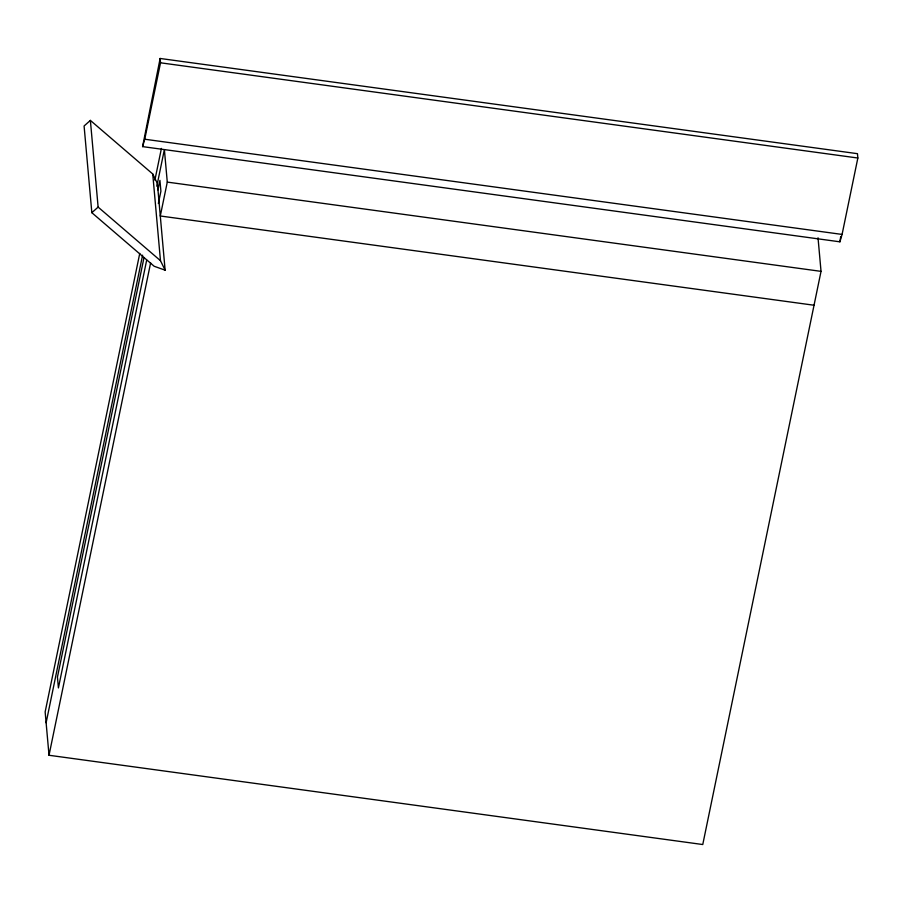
<?xml version="1.0" encoding="UTF-8"?>
<svg xmlns="http://www.w3.org/2000/svg" width="903" height="903" viewBox="0 0 903 903"><rect width="100%" height="100%" fill="white"/><g stroke="black" fill="none" stroke-linecap="round" stroke-linejoin="round"><path stroke-width="1.35" d="M142.584 146.613L160.136 58.469L857.466 153.679L857.85 158.014L842.081 234.43L839.914 241.823L142.584 146.613L144.751 139.231L160.52 62.804L160.136 58.469M839.914 241.823L840.704 236.609M139.762 253.382L45.15 711.914L49.022 755.269L702.76 844.531L821.03 271.363L818.028 237.794M154.864 180.182L161.423 148.419M46.121 722.761L142.595 255.188M156.817 186.232L164.38 149.593L167.281 182.101L160.294 215.986L814.032 305.237M144.017 257.547L57.442 677.103L58.413 687.939L146.692 260.098M157.969 189.912L159.933 180.363L160.903 191.199L158.364 203.514M49.022 755.269L150.62 262.875M90.379 120.404L84.092 125.98L91.835 212.69L154.187 266.272L165.125 270.178L157.393 183.467L152.742 173.986L90.379 120.404L98.122 207.103L160.474 260.685L165.125 270.178M91.835 212.69L98.122 207.103M160.52 62.804L857.85 158.014M144.751 139.231L842.081 234.43M167.281 182.101L821.03 271.363M152.742 173.986L160.474 260.685"/></g></svg>
